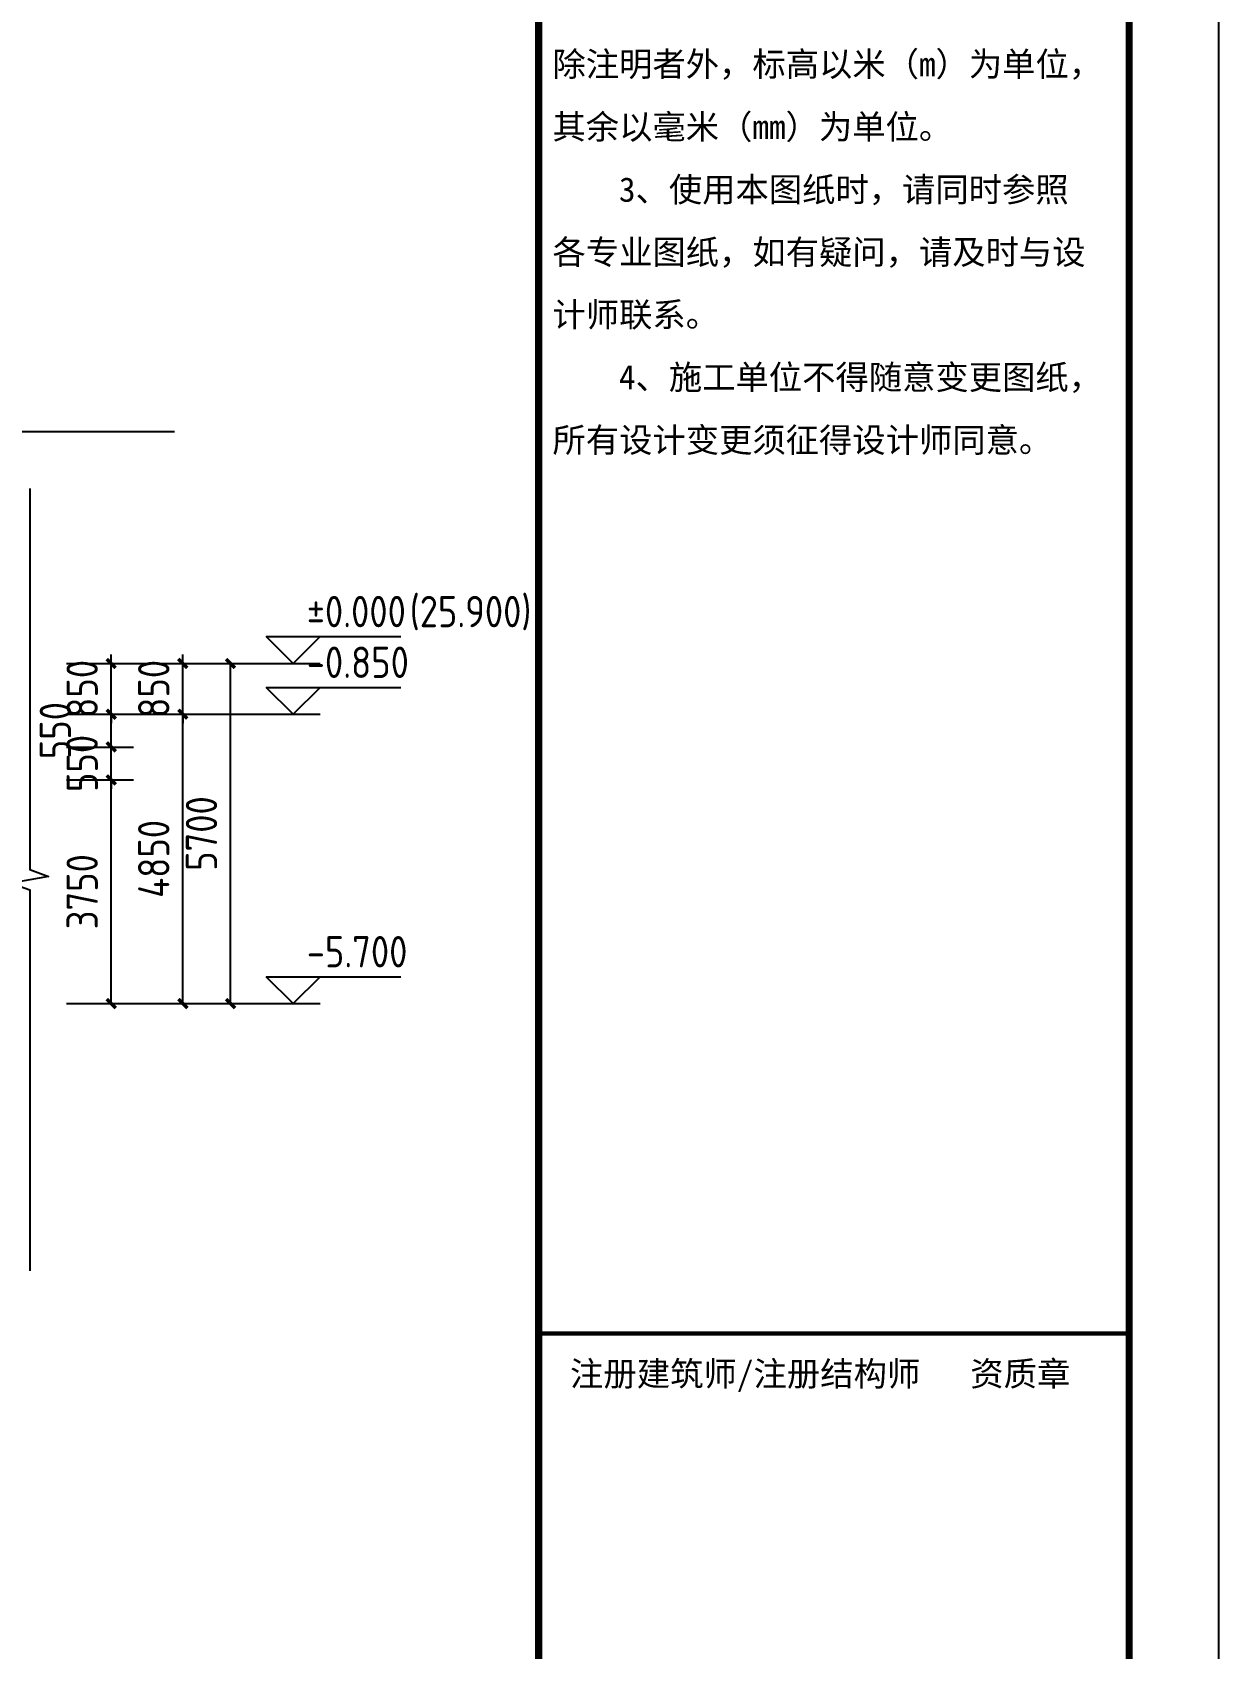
# Model space of a CAD drawing. Extents: x -473190 to 2138458, y -81875 to 2633646.
# Drawn here: x 1363403 to 1383292, y 133708 to 160795 of the extents above; entities that cross this region are included whole.
import ezdxf

# ---------------------------------------------------------------- set-up
doc = ezdxf.new("R2010")
doc.units = 0
doc.header["$LTSCALE"] = 1000
for name, color, linetype in [('A-DIM_SYMB', 3, 'Continuous'), ('DIM_ELEV', 3, 'Continuous'), ('DIM_SYMB', 3, 'Continuous'), ('ECA_TK', 7, 'Continuous'), ('PUB_DIM', 3, 'Continuous'), ('PUB_TEXT', 7, 'Continuous'), ('tk', 7, 'Continuous')]:
    doc.layers.add(name, color=color, linetype=linetype)
doc.styles.get("Standard").update_dxf_attribs({"font": 'gbenor.shx', "bigfont": 'gbcbig.shx'})
doc.styles.add('STANDARD_T3', font='gbenor.shx', dxfattribs={"bigfont": 'gbcbig.shx'})
doc.styles.add('SUNTXT', font='', dxfattribs={"height": 2.5})
doc.styles.get('SUNTXT').set_extended_font_data('SimSun')
doc.dimstyles.new('STANDARD&&150', dxfattribs={"dimtxt": 525, "dimasz": 150, "dimexe": 375, "dimexo": 450, "dimgap": 225, "dimtad": 1, "dimdec": 0, "dimzin": 0, "dimdsep": 46, "dimtxsty": 'STANDARD_T3', "dimblk": 'ARCHTICK', "dimcen": 0.09, "dimadec": 0, "dimazin": 0, "dimtfac": 1, "dimtdec": 0, "dimtix": 1, "dimtmove": 2, "dimatfit": 3, "dimfxl": 0, "dimtolj": 1, "dimtzin": 0, "dimarcsym": 0})

# ---------------------------------------------------------------- blocks, each defined once
blk = doc.blocks.new('A$C0F091ED5')
at = {"layer": 'A-DIM_SYMB'}
blk.add_lwpolyline([(20472, 11806), (-31861, 11806), (-31976, 11491), (-32087, 12121), (-32199, 11806), (-84533, 11806)], dxfattribs=at)
blk = doc.blocks.new('10B_A1')
blk.add_line((765, 184), (765, 584))
blk.add_line((765, 184), (765, 584))
blk.add_line((765, 184), (765, 584))
at = {"layer": 'ECA_TK'}
blk.add_lwpolyline([(0, 0), (841, 0), (841, 594), (0, 594)], close=True, dxfattribs=at)
at = {"layer": 'ECA_TK', "const_width": 0.8}
blk.add_lwpolyline([(831, 10), (831, 584), (18, 584), (18, 10)], close=True, dxfattribs=at)
at = {"layer": 'ECA_TK'}
for points, const_width in [([(765, 10), (765, 584)], 0.8), ([(765, 273.16), (831, 273.16)], 0.5)]:
    blk.add_lwpolyline(points, dxfattribs=dict(at, const_width=const_width))
at = {"layer": 'ECA_TK', "style": 'SUNTXT'}
for s, p in [('除注明者外，标高以米（m）为单位，', (766.54, 413.62)), ('其余以毫米（mm）为单位。', (766.54, 406.61)), ('    3、使用本图纸时，请同时参照', (766.54, 399.6)), ('各专业图纸，如有疑问，请及时与设', (766.54, 392.61)), ('计师联系。', (766.54, 385.63)), ('    4、施工单位不得随意变更图纸，', (766.54, 378.63)), ('所有设计变更须征得设计师同意。', (766.54, 371.62))]:
    blk.add_text(s, height=2.73, dxfattribs=at).set_placement(p)
at = {"layer": 'ECA_TK', "linetype": 'Continuous', "style": 'SUNTXT'}
blk.add_text('注册建筑师/注册结构师   资质章', height=2.7342, dxfattribs=at).set_placement((768.5, 267.3))
blk = doc.blocks.new('_ArchTick')
at = {"color": 0, "linetype": 'ByBlock', "const_width": 0.4}
blk.add_lwpolyline([(-0.5, -0.5), (0.5, 0.5)], dxfattribs=at)
blk = doc.blocks.new('*D3406')
at = {"layer": 'Defpoints', "color": 0, "transparency": 16777216}
for p in [(1365926, 150218), (1366726, 150218), (1365926, 144518)]:
    blk.add_point(p, dxfattribs=at)
at = {"layer": 'PUB_DIM', "color": 0, "lineweight": -2, "transparency": 16777216}
for p, q in [((1366376, 150218), (1367101, 150218)), ((1366726, 144518), (1366726, 150218)), ((1366376, 144518), (1367101, 144518))]:
    blk.add_line(p, q, dxfattribs=at)
at = {"layer": 'PUB_DIM', "color": 0, "lineweight": -2, "transparency": 16777216, "xscale": 150, "yscale": 150, "zscale": 150}
for p, rotation in [((1366726, 150218), 90), ((1366726, 144518), 270)]:
    blk.add_blockref('_ArchTick', p, dxfattribs=dict(at, rotation=rotation))
at = {"layer": 'PUB_DIM', "color": 0, "transparency": 16777216, "insert": (1366239, 147368), "char_height": 525, "attachment_point": 5, "rotation": 90, "style": 'STANDARD_T3'}
blk.add_mtext('\\A1;5700', dxfattribs=at)
blk = doc.blocks.new('*D3407')
at = {"layer": 'Defpoints', "color": 0, "transparency": 16777216}
for p in [(1363976, 150218), (1365926, 150218), (1363976, 149368)]:
    blk.add_point(p, dxfattribs=at)
at = {"layer": 'PUB_DIM', "color": 0, "lineweight": -2, "transparency": 16777216}
for p, q in [((1365926, 150218), (1365926, 150368)), ((1364426, 150218), (1366301, 150218)), ((1365926, 149368), (1365926, 150218)), ((1364426, 149368), (1366301, 149368)), ((1365926, 149368), (1365926, 149218))]:
    blk.add_line(p, q, dxfattribs=at)
at = {"layer": 'PUB_DIM', "color": 0, "lineweight": -2, "transparency": 16777216, "xscale": 150, "yscale": 150, "zscale": 150}
for p, rotation in [((1365926, 150218), 270), ((1365926, 149368), 90)]:
    blk.add_blockref('_ArchTick', p, dxfattribs=dict(at, rotation=rotation))
at = {"layer": 'PUB_DIM', "color": 0, "transparency": 16777216, "insert": (1365439, 149793), "char_height": 525, "attachment_point": 5, "rotation": 90, "style": 'STANDARD_T3'}
blk.add_mtext('\\A1;850', dxfattribs=at)
blk = doc.blocks.new('*D3408')
at = {"layer": 'Defpoints', "color": 0, "transparency": 16777216}
for p in [(1363976, 149368), (1365926, 149368), (1363976, 144518)]:
    blk.add_point(p, dxfattribs=at)
at = {"layer": 'PUB_DIM', "color": 0, "lineweight": -2, "transparency": 16777216}
for p, q in [((1364426, 149368), (1366301, 149368)), ((1365926, 144518), (1365926, 149368)), ((1364426, 144518), (1366301, 144518))]:
    blk.add_line(p, q, dxfattribs=at)
at = {"layer": 'PUB_DIM', "color": 0, "lineweight": -2, "transparency": 16777216, "xscale": 150, "yscale": 150, "zscale": 150}
for p, rotation in [((1365926, 149368), 90), ((1365926, 144518), 270)]:
    blk.add_blockref('_ArchTick', p, dxfattribs=dict(at, rotation=rotation))
at = {"layer": 'PUB_DIM', "color": 0, "transparency": 16777216, "insert": (1365439, 146943), "char_height": 525, "attachment_point": 5, "rotation": 90, "style": 'STANDARD_T3'}
blk.add_mtext('\\A1;4850', dxfattribs=at)
blk = doc.blocks.new('*D3409')
at = {"layer": 'Defpoints', "color": 0, "transparency": 16777216}
for p in [(1363526, 148268), (1364726, 148268), (1363526, 144518)]:
    blk.add_point(p, dxfattribs=at)
at = {"layer": 'PUB_DIM', "color": 0, "lineweight": -2, "transparency": 16777216}
for p, q in [((1363976, 148268), (1365101, 148268)), ((1364726, 144518), (1364726, 148268)), ((1363976, 144518), (1365101, 144518))]:
    blk.add_line(p, q, dxfattribs=at)
at = {"layer": 'PUB_DIM', "color": 0, "lineweight": -2, "transparency": 16777216, "xscale": 150, "yscale": 150, "zscale": 150}
for p, rotation in [((1364726, 148268), 90), ((1364726, 144518), 270)]:
    blk.add_blockref('_ArchTick', p, dxfattribs=dict(at, rotation=rotation))
at = {"layer": 'PUB_DIM', "color": 0, "transparency": 16777216, "insert": (1364239, 146393), "char_height": 525, "attachment_point": 5, "rotation": 90, "style": 'STANDARD_T3'}
blk.add_mtext('\\A1;3750', dxfattribs=at)
blk = doc.blocks.new('*D3410')
at = {"layer": 'Defpoints', "color": 0, "transparency": 16777216}
for p in [(1363526, 148818), (1364726, 148818), (1363526, 148268)]:
    blk.add_point(p, dxfattribs=at)
at = {"layer": 'PUB_DIM', "color": 0, "lineweight": -2, "transparency": 16777216}
for p, q in [((1363976, 148818), (1365101, 148818)), ((1364726, 148818), (1364726, 148968)), ((1364726, 148268), (1364726, 148818)), ((1363976, 148268), (1365101, 148268)), ((1364726, 148268), (1364726, 148118))]:
    blk.add_line(p, q, dxfattribs=at)
at = {"layer": 'PUB_DIM', "color": 0, "lineweight": -2, "transparency": 16777216, "xscale": 150, "yscale": 150, "zscale": 150}
for p, rotation in [((1364726, 148818), 270), ((1364726, 148268), 90)]:
    blk.add_blockref('_ArchTick', p, dxfattribs=dict(at, rotation=rotation))
at = {"layer": 'PUB_DIM', "color": 0, "transparency": 16777216, "insert": (1364239, 148543), "char_height": 525, "attachment_point": 5, "rotation": 90, "style": 'STANDARD_T3'}
blk.add_mtext('\\A1;550', dxfattribs=at)
blk = doc.blocks.new('*D3411')
at = {"layer": 'Defpoints', "color": 0, "transparency": 16777216}
for p in [(1363526, 149368), (1364726, 149368), (1363526, 148818)]:
    blk.add_point(p, dxfattribs=at)
at = {"layer": 'PUB_DIM', "color": 0, "lineweight": -2, "transparency": 16777216}
for p, q in [((1363976, 149368), (1365101, 149368)), ((1364726, 148818), (1364726, 149368)), ((1363976, 148818), (1365101, 148818))]:
    blk.add_line(p, q, dxfattribs=at)
at = {"layer": 'PUB_DIM', "color": 0, "lineweight": -2, "transparency": 16777216, "xscale": 150, "yscale": 150, "zscale": 150}
for p, rotation in [((1364726, 149368), 90), ((1364726, 148818), 270)]:
    blk.add_blockref('_ArchTick', p, dxfattribs=dict(at, rotation=rotation))
at = {"layer": 'PUB_DIM', "color": 0, "transparency": 16777216, "insert": (1363789, 149093), "char_height": 525, "attachment_point": 5, "rotation": 90, "style": 'STANDARD_T3'}
blk.add_mtext('\\A1;550', dxfattribs=at)
blk = doc.blocks.new('*D3412')
at = {"layer": 'Defpoints', "color": 0, "transparency": 16777216}
for p in [(1363526, 150218), (1364726, 150218), (1363526, 149368)]:
    blk.add_point(p, dxfattribs=at)
at = {"layer": 'PUB_DIM', "color": 0, "lineweight": -2, "transparency": 16777216}
for p, q in [((1364726, 150218), (1364726, 150368)), ((1363976, 150218), (1365101, 150218)), ((1364726, 149368), (1364726, 150218)), ((1363976, 149368), (1365101, 149368)), ((1364726, 149368), (1364726, 149218))]:
    blk.add_line(p, q, dxfattribs=at)
at = {"layer": 'PUB_DIM', "color": 0, "lineweight": -2, "transparency": 16777216, "xscale": 150, "yscale": 150, "zscale": 150}
for p, rotation in [((1364726, 150218), 270), ((1364726, 149368), 90)]:
    blk.add_blockref('_ArchTick', p, dxfattribs=dict(at, rotation=rotation))
at = {"layer": 'PUB_DIM', "color": 0, "transparency": 16777216, "insert": (1364239, 149793), "char_height": 525, "attachment_point": 5, "rotation": 90, "style": 'STANDARD_T3'}
blk.add_mtext('\\A1;850', dxfattribs=at)

msp = doc.modelspace()

# ---------------------------------------------------------------- linework, layer by layer
at = {"layer": 'DIM_ELEV'}
for p, q in [((1367776.2, 150217.7), (1367326.2, 150667.7)), ((1367326.2, 150667.7), (1369580.5, 150667.7)), ((1367776.2, 150217.7), (1368226.2, 150667.7)), ((1365926.2, 150217.7), (1368226.2, 150217.7)), ((1367776.2, 149367.7), (1367326.2, 149817.7)), ((1367326.2, 149817.7), (1369580.5, 149817.7)), ((1367776.2, 149367.7), (1368226.2, 149817.7)), ((1365926.2, 149367.7), (1368226.2, 149367.7)), ((1367776.2, 144517.7), (1367326.2, 144967.7)), ((1367326.2, 144967.7), (1369580.5, 144967.7)), ((1367776.2, 144517.7), (1368226.2, 144967.7)), ((1365926.2, 144517.7), (1368226.2, 144517.7))]:
    msp.add_line(p, q, dxfattribs=at)
at = {"layer": 'DIM_SYMB'}
msp.add_lwpolyline([(1363361.9, 153150.9), (1363361.9, 146762.6), (1363676.9, 146648), (1363046.9, 146536.9), (1363361.9, 146425.1), (1363361.9, 140036.9)], dxfattribs=at)

# ---------------------------------------------------------------- block references
msp.add_blockref('A$C0F091ED5', (1345314.7, 142291.3))
at = {"layer": 'tk', "color": 0, "xscale": 150, "yscale": 150, "zscale": 150}
msp.add_blockref('10B_A1', (1257142.2, 98015.4), dxfattribs=at)

# ---------------------------------------------------------------- texts
at = {"layer": 'PUB_TEXT'}
for s, p in [('%%P0.000', (1368003.9, 150825.2)), ('(25.900)', (1369730.5, 150825.2)), ('-0.850', (1368003.9, 149975.2)), ('-5.700', (1368003.9, 145125.2))]:
    msp.add_text(s, height=525, dxfattribs=at).set_placement(p)

# ---------------------------------------------------------------- dimensions: what is measured, and where the dimension line sits
at = {"layer": 'PUB_DIM'}
for p1, p2, distance, picture, middle in [((1363526.2, 149367.7), (1363526.2, 150217.7), -1200, '*D3412', (1364238.7, 149792.7)), ((1363976.2, 149367.7), (1363976.2, 150217.7), -1950, '*D3407', (1365438.7, 149792.7)), ((1365926.2, 144517.7), (1365926.2, 150217.7), -800, '*D3406', (1366238.7, 147367.7)), ((1363976.2, 144517.7), (1363976.2, 149367.7), -1950, '*D3408', (1365438.7, 146942.7)), ((1363526.2, 148267.7), (1363526.2, 148817.7), -1200, '*D3410', (1364238.7, 148542.7)), ((1363526.2, 144517.7), (1363526.2, 148267.7), -1200, '*D3409', (1364238.7, 146392.7))]:
    dim = msp.add_aligned_dim(p1=p1, p2=p2, distance=distance, dimstyle='STANDARD&&150', dxfattribs=at)
    dim.commit()
    dim.dimension.update_dxf_attribs({"geometry": picture, "text_midpoint": middle})
dim = msp.add_linear_dim(base=(1364726.2, 149367.7), p1=(1363526.2, 148817.7), p2=(1363526.2, 149367.7), angle=90, dimstyle='STANDARD&&150', dxfattribs=at)
dim.commit()
dim.dimension.update_dxf_attribs({"geometry": '*D3411', "text_midpoint": (1363788.7, 149092.7), "dimtype": 129})

doc.saveas('drawing.dxf')
